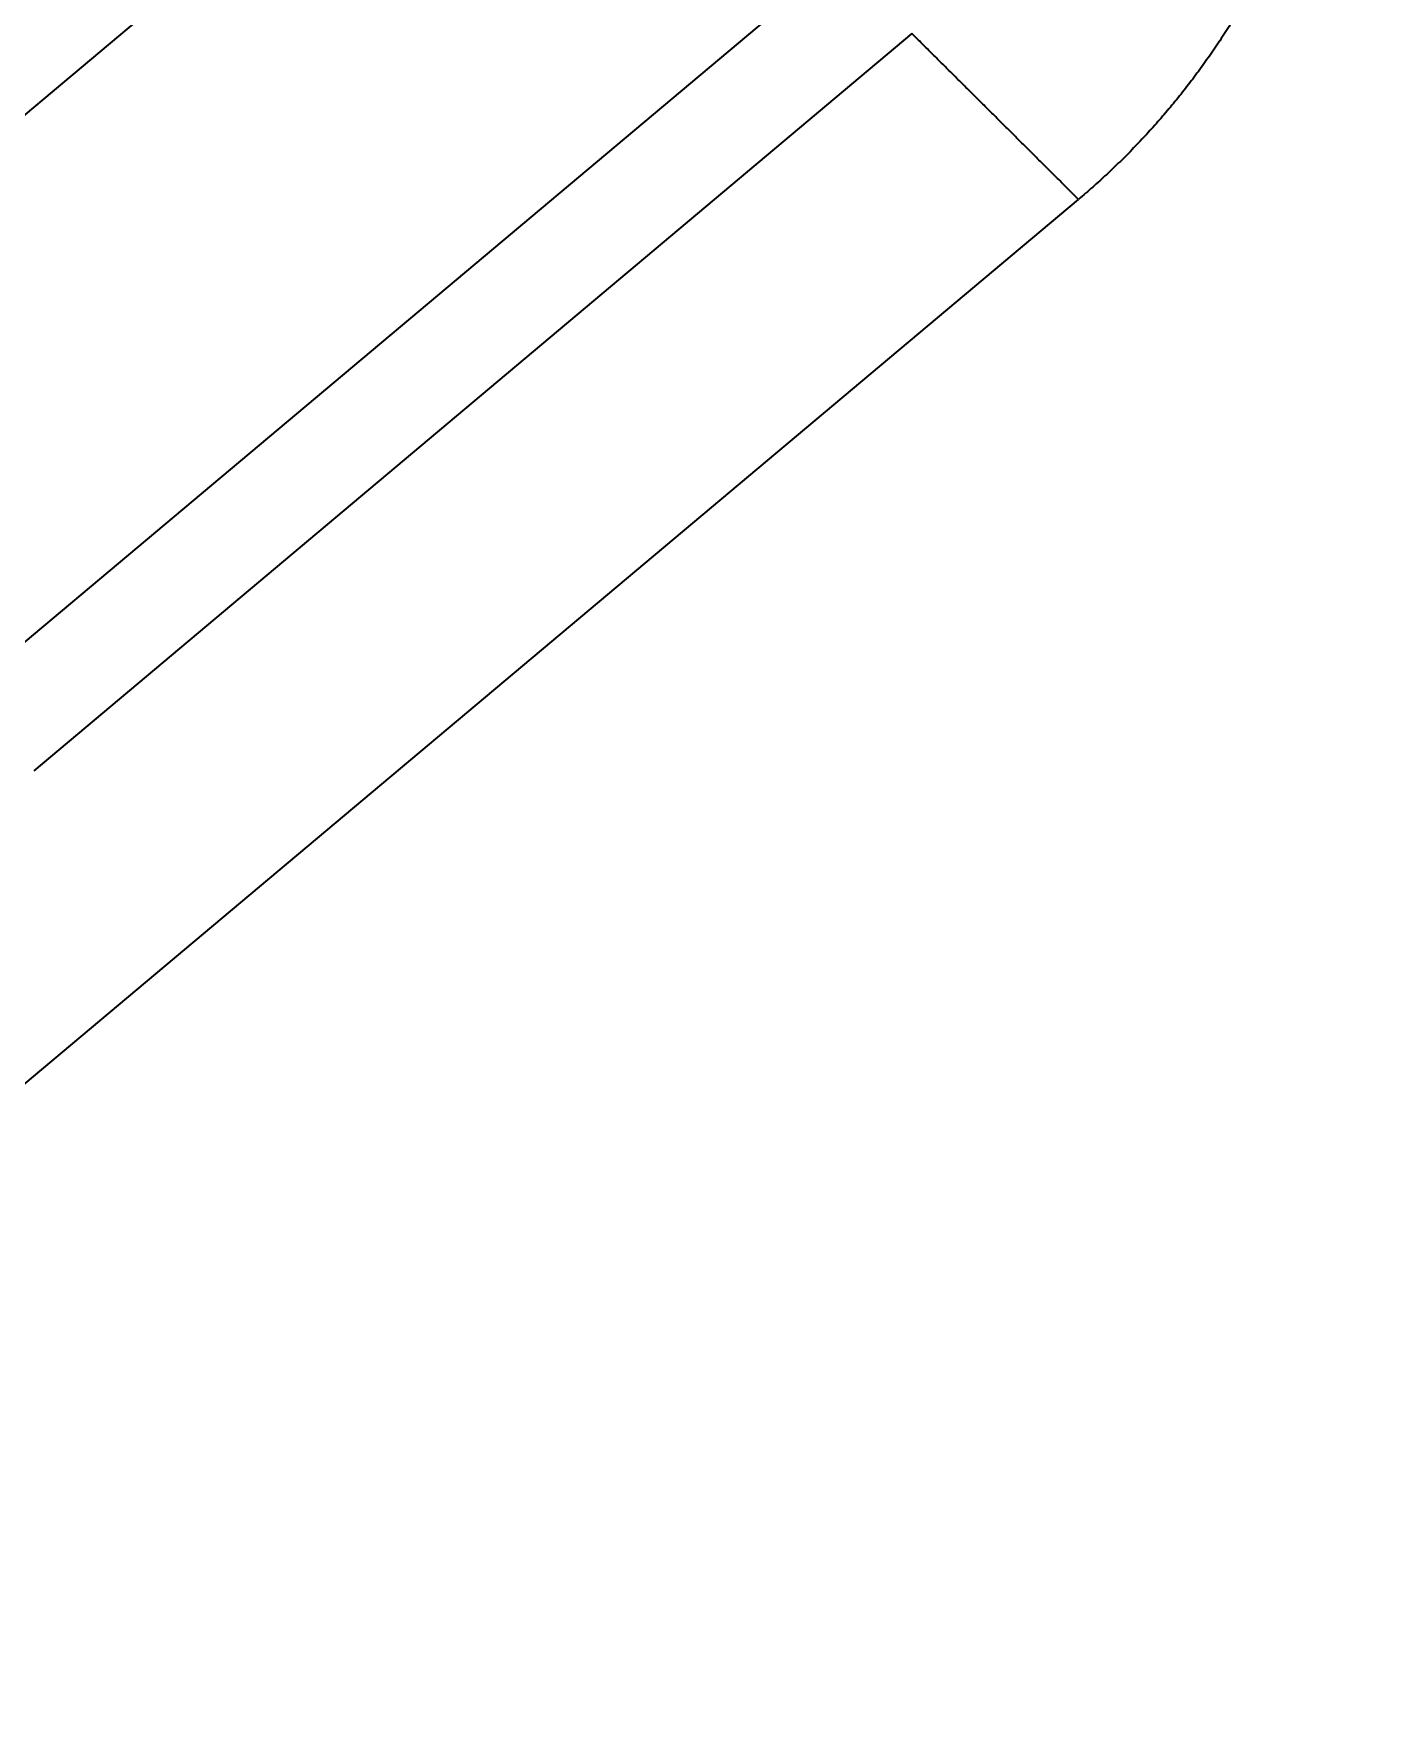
# Model space of a CAD drawing. Header units: millimetres. Extents: x -398 to 1086, y 978 to 1718.
# Drawn here: x 937.77 to 950.69, y 1560.1 to 1576.1 of the extents above; entities that cross this region are included whole.
import ezdxf

# ---------------------------------------------------------------- set-up
doc = ezdxf.new("R2010")
doc.units = ezdxf.units.MM
doc.layers.add('20', color=7, linetype='Continuous', true_color=0xffffff)

msp = doc.modelspace()

# ---------------------------------------------------------------- linework, layer by layer
at = {"layer": '20', "color": 7, "linetype": 'Continuous', "lineweight": 35}
for p, q in [((943.014, 1579.803), (934.722, 1572.846)), ((926.407, 1560.86), (945.48, 1576.864)), ((946.118, 1576.104), (937.773, 1569.101)), ((928.473, 1558.397), (947.7, 1574.53))]:
    msp.add_line(p, q, dxfattribs=at)
for radius in [202.61, 201.12]:
    msp.add_arc((758.426, 1419.177), radius, 0, 180, dxfattribs=at)
msp.add_open_spline([(948.508, 1584.884), (948.981, 1584.342), (949.337, 1583.707), (949.69, 1583.077), (949.912, 1582.383), (950.132, 1581.698), (950.215, 1580.978), (950.298, 1580.262), (950.186, 1578.818), (949.798, 1577.425), (949.475, 1576.783), (949.148, 1576.133), (948.702, 1575.565), (948.252, 1574.993), (947.7, 1574.53)], degree=2, knots=[0, 0, 0, 0.125, 0.125, 0.25, 0.25, 0.375, 0.375, 0.5, 0.625, 0.75, 0.75, 0.875, 0.875, 1, 1, 1], dxfattribs=at)
msp.add_open_spline([(947.7, 1574.53), (946.904, 1575.323), (946.118, 1576.104)], degree=2, dxfattribs=at)

doc.saveas('drawing.dxf')
